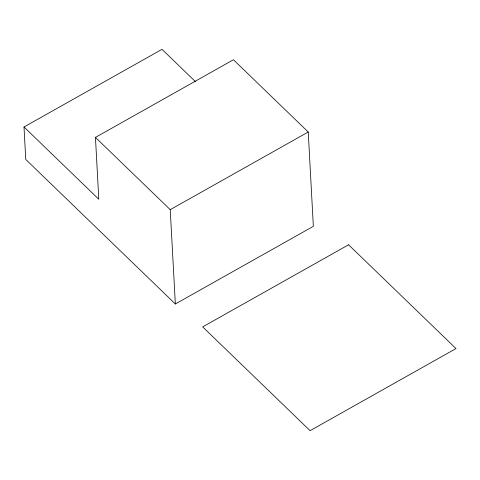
<?xml version="1.0" encoding="UTF-8"?>
<svg xmlns="http://www.w3.org/2000/svg" width="480" height="480" viewBox="0 0 480 480"><rect width="100%" height="100%" fill="white"/><g stroke="black" fill="none" stroke-linecap="round" stroke-linejoin="round"><path stroke-width="0.72" d="M24 126.984L98.796 199.248L95.448 137.406L233.442 59.748L308.238 132.012L313.344 226.332L175.35 303.99L25.758 159.456L24 126.984L162 49.326L195.36 81.558M175.35 303.99L170.238 209.67L308.238 132.012M95.448 137.406L170.238 209.67M348.582 244.782L202.674 326.892L310.092 430.674L456 348.564L348.582 244.782"/></g></svg>
